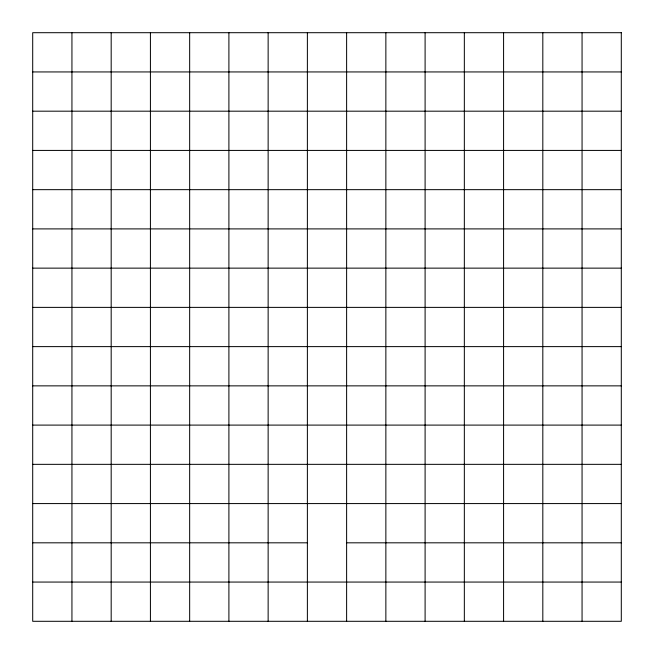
<?xml version="1.0" encoding="UTF-8"?>
<svg xmlns="http://www.w3.org/2000/svg" width="654" height="654" viewBox="0 0 654 654"><rect width="100%" height="100%" fill="white"/><g stroke="black" fill="none" stroke-linecap="round" stroke-linejoin="round"><path stroke-width="0.98" d="M32.7 71.94L621.3 71.94M32.7 111.18L621.3 111.18M32.7 150.42L621.3 150.42M32.7 189.66L621.3 189.66M32.7 228.9L621.3 228.9M32.7 268.14L621.3 268.14M32.7 307.38L621.3 307.38M32.7 346.62L621.3 346.62M32.7 385.86L621.3 385.86M32.7 425.1L621.3 425.1M32.7 464.34L621.3 464.34M32.7 503.58L621.3 503.58M32.7 542.82L307.38 542.82M346.62 542.82L621.3 542.82M32.7 582.06L621.3 582.06M582.06 32.7L582.06 621.3M542.82 32.7L542.82 621.3M503.58 32.7L503.58 621.3M464.34 32.7L464.34 621.3M425.1 32.7L425.1 621.3M385.86 32.7L385.86 621.3M346.62 32.7L346.62 621.3M307.38 32.7L307.38 621.3M268.14 32.7L268.14 621.3M228.9 32.7L228.9 621.3M189.66 32.7L189.66 621.3M150.42 32.7L150.42 621.3M111.18 32.7L111.18 621.3M71.94 32.7L71.94 621.3M621.3 32.7L32.7 32.7L32.7 621.3L621.3 621.3L621.3 32.7"/></g></svg>
